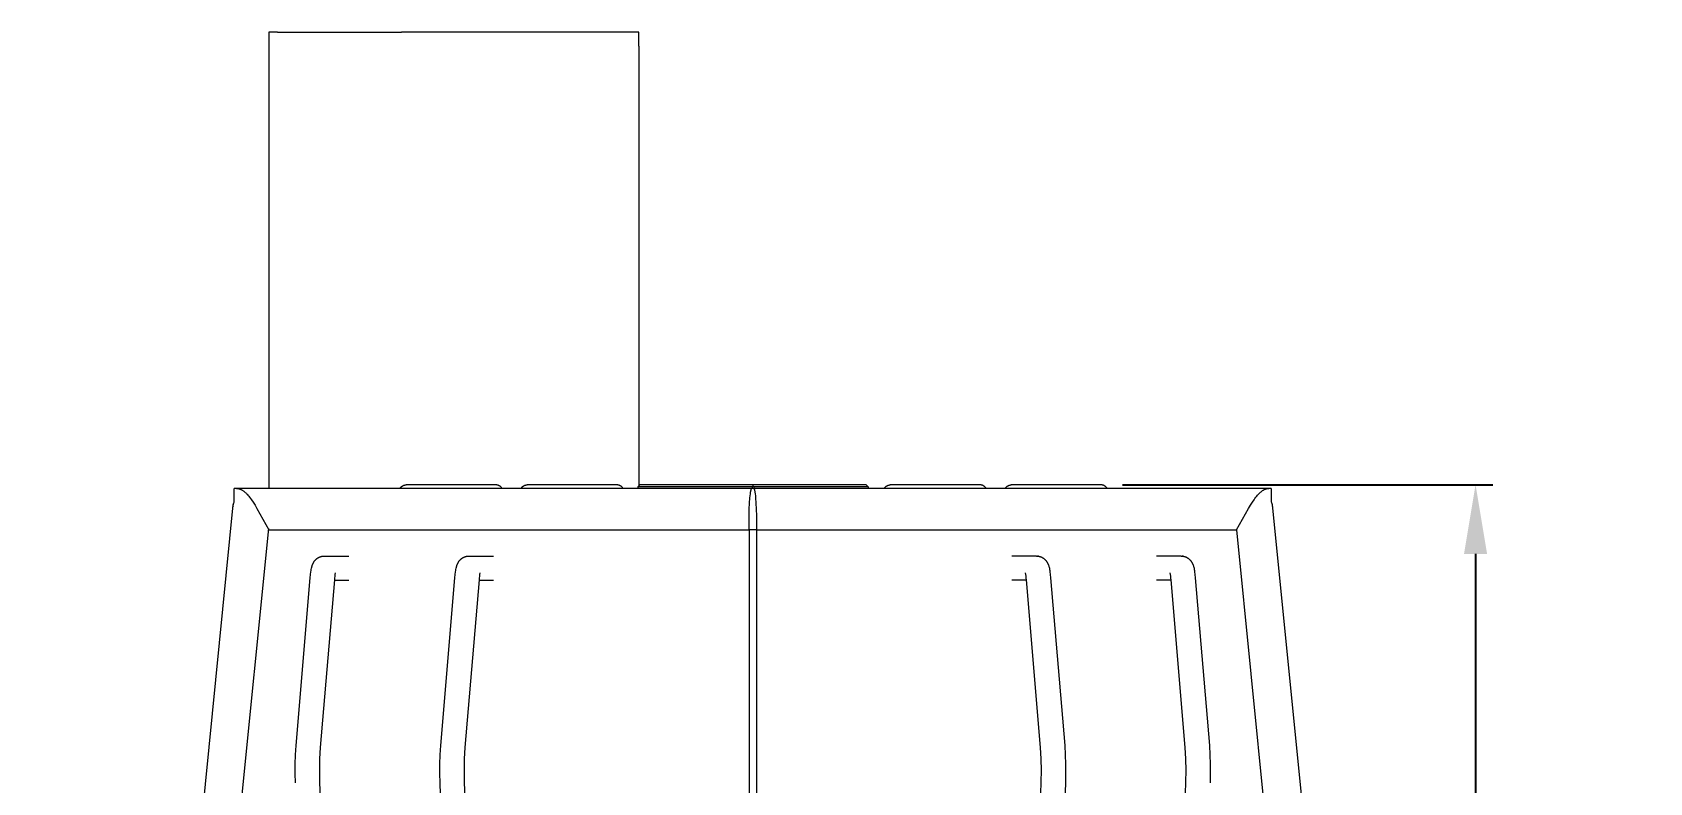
# Model space of a CAD drawing. Header units: millimetres. Extents: x -219 to 4970, y -9 to 3393.
# Drawn here: x 3871 to 4806, y 2959 to 3393 of the extents above; entities that cross this region are included whole.
import ezdxf

# ---------------------------------------------------------------- set-up
doc = ezdxf.new("R2010")
doc.units = ezdxf.units.MM
doc.layers.add('ZANO_R', color=7, linetype='Continuous', lineweight=0)
doc.layers.add('ZANO_W', color=1, linetype='Continuous', lineweight=0)
doc.styles.add('Arial', font='arial.ttf')
doc.styles.get("Standard").update_dxf_attribs({"font": 'ARIALUNI.TTF'})
doc.dimstyles.new('pl i ang', dxfattribs={"dimtxt": 50, "dimasz": 50, "dimexe": 1.25, "dimexo": 0.625, "dimgap": 10, "dimtad": 1, "dimtoh": 1, "dimtxsty": 'Standard', "dimcen": 2.5, "dimclrd": 1, "dimclre": 1, "dimclrt": 1, "dimadec": 0, "dimazin": 0, "dimtfac": 1, "dimtmove": 0, "dimatfit": 3, "dimfxl": 1, "dimarcsym": 1})

# ---------------------------------------------------------------- blocks, each defined once
blk = doc.blocks.new('*D479')
at = {"layer": 'ZANO_W', "color": 1, "lineweight": -2}
for p, q in [((4501.26, 3131.48), (4715.41, 3131.48)), ((4705.41, 3091.48), (4705.41, 2719.36)), ((4631.93, 2679.36), (4715.41, 2679.36))]:
    blk.add_line(p, q, dxfattribs=at)
at = {"layer": 'ZANO_W', "color": 1}
for points in [[(4712.08, 3091.48), (4698.75, 3091.48), (4705.41, 3131.48)], [(4698.75, 2719.36), (4712.08, 2719.36), (4705.41, 2679.36)]]:
    blk.add_solid(points, dxfattribs=at)
at = {"layer": 'ZANO_W', "color": 1, "insert": (4674.99, 2905.42), "char_height": 40, "attachment_point": 5, "rotation": 90, "style": 'Arial'}
blk.add_mtext('452', dxfattribs=at)
blk = doc.blocks.new('*D480')
at = {"layer": 'ZANO_W', "color": 1, "lineweight": -2}
blk.add_arc((3941.48, 2679.36), 150.81, 99.55169, 164.75824, dxfattribs=at)
at = {"layer": 'ZANO_W', "color": 1}
for points in [[(3916.67, 2821.42), (3916.23, 2834.75), (3956.43, 2829.43)], [(3789.36, 2719.89), (3802.58, 2718.13), (3790.67, 2679.36)]]:
    blk.add_solid(points, dxfattribs=at)
at = {"layer": 'ZANO_W', "color": 1, "insert": (3819.67, 2813.91), "char_height": 40, "attachment_point": 5, "rotation": 42.15496, "style": 'Arial'}
blk.add_mtext('96%%d', dxfattribs=at)

msp = doc.modelspace()

# ---------------------------------------------------------------- linework, layer by layer
at = {"layer": 'ZANO_R'}
for p, q in [((4012.39, 3393.36), (4007.39, 3393.36)), ((4007.39, 3393.36), (4007.39, 3385.36)), ((4012.39, 3393.36), (4084.17, 3393.36)), ((4098.14, 3393.36), (4084.17, 3393.36)), ((4221.39, 3393.36), (4098.14, 3393.36)), ((4221.39, 3385.36), (4221.39, 3393.36)), ((4007.39, 3385.36), (4007.39, 3129.36)), ((4221.39, 3385.36), (4221.39, 3130.76)), ((3988.77, 3129.36), (3987.38, 3129.36)), ((3987.38, 3121.36), (3987.38, 3129.36)), ((3988.77, 3129.36), (3988.88, 3129.36)), ((4286.82, 3129.36), (3988.77, 3129.36)), ((3988.88, 3129.36), (3988.98, 3129.36)), ((3988.98, 3129.36), (3989.09, 3129.35)), ((3989.09, 3129.35), (3989.2, 3129.34)), ((3989.2, 3129.34), (3989.31, 3129.33)), ((3989.31, 3129.33), (3989.42, 3129.32)), ((3989.42, 3129.32), (3989.53, 3129.31)), ((3989.53, 3129.31), (3989.64, 3129.29)), ((3989.64, 3129.29), (3989.76, 3129.27)), ((3989.76, 3129.27), (3989.88, 3129.24)), ((3989.88, 3129.24), (3989.99, 3129.22)), ((3989.99, 3129.22), (3990.11, 3129.19)), ((3990.11, 3129.19), (3990.23, 3129.16)), ((3990.23, 3129.16), (3990.34, 3129.12)), ((3990.34, 3129.12), (3990.46, 3129.09)), ((3990.46, 3129.09), (3990.57, 3129.05)), ((3990.57, 3129.05), (3990.68, 3129.01)), ((3990.68, 3129.01), (3990.79, 3128.97)), ((3990.79, 3128.97), (3990.91, 3128.92)), ((3990.91, 3128.92), (3991.02, 3128.88)), ((3991.02, 3128.88), (3991.23, 3128.78)), ((3991.23, 3128.78), (3991.45, 3128.67)), ((3991.45, 3128.67), (3991.69, 3128.54)), ((3991.69, 3128.54), (3991.92, 3128.41)), ((3991.92, 3128.41), (3992.16, 3128.26)), ((3992.16, 3128.26), (3992.38, 3128.11)), ((3992.38, 3128.11), (3992.63, 3127.95)), ((3992.63, 3127.95), (3992.86, 3127.77)), ((3992.86, 3127.77), (3993.1, 3127.59)), ((3993.1, 3127.59), (3993.32, 3127.4)), ((3993.32, 3127.4), (3993.57, 3127.19)), ((3993.57, 3127.19), (3993.81, 3126.97)), ((3993.81, 3126.97), (3994.04, 3126.75)), ((3994.04, 3126.75), (3994.27, 3126.53)), ((3994.27, 3126.53), (3994.53, 3126.27)), ((3994.53, 3126.27), (3994.79, 3126)), ((3994.79, 3126), (3995.28, 3125.45)), ((3995.28, 3125.45), (3995.8, 3124.84)), ((3995.8, 3124.84), (3996.3, 3124.21)), ((4083.36, 3129.36), (4083.43, 3129.48)), ((4083.43, 3129.48), (4083.5, 3129.59)), ((4083.5, 3129.59), (4083.58, 3129.7)), ((4083.58, 3129.7), (4083.66, 3129.81)), ((4083.66, 3129.81), (4083.74, 3129.92)), ((4083.74, 3129.92), (4083.83, 3130.02)), ((4083.83, 3130.02), (4083.92, 3130.12)), ((4083.92, 3130.12), (4084.02, 3130.22)), ((4084.02, 3130.22), (4084.11, 3130.31)), ((4084.11, 3130.31), (4084.21, 3130.4)), ((4084.21, 3130.4), (4084.32, 3130.48)), ((4084.32, 3130.48), (4084.43, 3130.57)), ((4084.43, 3130.57), (4084.54, 3130.65)), ((4084.54, 3130.65), (4084.65, 3130.72)), ((4084.65, 3130.72), (4084.76, 3130.79)), ((4084.76, 3130.79), (4084.88, 3130.86)), ((4084.88, 3130.86), (4085, 3130.92)), ((4085, 3130.92), (4085.12, 3130.98)), ((4085.12, 3130.98), (4085.24, 3131.04)), ((4085.24, 3131.04), (4085.37, 3131.09)), ((4085.37, 3131.09), (4085.49, 3131.14)), ((4085.49, 3131.14), (4085.62, 3131.18)), ((4085.62, 3131.18), (4085.75, 3131.22)), ((4085.75, 3131.22), (4085.88, 3131.25)), ((4085.88, 3131.25), (4086.01, 3131.28)), ((4086.01, 3131.28), (4086.15, 3131.31)), ((4086.15, 3131.31), (4086.28, 3131.33)), ((4086.28, 3131.33), (4086.42, 3131.34)), ((4086.42, 3131.34), (4086.55, 3131.35)), ((4086.55, 3131.35), (4086.69, 3131.36)), ((4086.69, 3131.36), (4086.82, 3131.36)), ((4138.82, 3131.36), (4086.82, 3131.36)), ((4138.96, 3131.36), (4138.82, 3131.36)), ((4139.09, 3131.35), (4138.96, 3131.36)), ((4139.22, 3131.34), (4139.09, 3131.35)), ((4139.36, 3131.33), (4139.22, 3131.34)), ((4139.49, 3131.31), (4139.36, 3131.33)), ((4139.63, 3131.28), (4139.49, 3131.31)), ((4139.76, 3131.25), (4139.63, 3131.28)), ((4139.89, 3131.22), (4139.76, 3131.25)), ((4140.02, 3131.18), (4139.89, 3131.22)), ((4140.15, 3131.14), (4140.02, 3131.18)), ((4140.27, 3131.09), (4140.15, 3131.14)), ((4140.4, 3131.04), (4140.27, 3131.09)), ((4140.52, 3130.98), (4140.4, 3131.04)), ((4140.64, 3130.92), (4140.52, 3130.98)), ((4140.76, 3130.86), (4140.64, 3130.92)), ((4140.88, 3130.79), (4140.76, 3130.86)), ((4140.99, 3130.72), (4140.88, 3130.79)), ((4141.11, 3130.65), (4140.99, 3130.72)), ((4141.21, 3130.57), (4141.11, 3130.65)), ((4141.32, 3130.48), (4141.21, 3130.57)), ((4141.43, 3130.4), (4141.32, 3130.48)), ((4141.53, 3130.31), (4141.43, 3130.4)), ((4141.62, 3130.22), (4141.53, 3130.31)), ((4141.72, 3130.12), (4141.62, 3130.22)), ((4141.81, 3130.02), (4141.72, 3130.12)), ((4141.9, 3129.92), (4141.81, 3130.02)), ((4141.98, 3129.81), (4141.9, 3129.92)), ((4142.06, 3129.7), (4141.98, 3129.81)), ((4142.14, 3129.59), (4142.06, 3129.7)), ((4142.21, 3129.48), (4142.14, 3129.59)), ((4142.28, 3129.36), (4142.21, 3129.48)), ((4153.36, 3129.36), (4153.43, 3129.48)), ((4153.43, 3129.48), (4153.5, 3129.59)), ((4153.5, 3129.59), (4153.58, 3129.7)), ((4153.58, 3129.7), (4153.66, 3129.81)), ((4153.66, 3129.81), (4153.74, 3129.92)), ((4153.74, 3129.92), (4153.83, 3130.02)), ((4153.83, 3130.02), (4153.92, 3130.12)), ((4153.92, 3130.12), (4154.02, 3130.22)), ((4154.02, 3130.22), (4154.11, 3130.31)), ((4154.11, 3130.31), (4154.21, 3130.4)), ((4154.21, 3130.4), (4154.32, 3130.48)), ((4154.32, 3130.48), (4154.43, 3130.57)), ((4154.43, 3130.57), (4154.54, 3130.65)), ((4154.54, 3130.65), (4154.65, 3130.72)), ((4154.65, 3130.72), (4154.76, 3130.79)), ((4154.76, 3130.79), (4154.88, 3130.86)), ((4154.88, 3130.86), (4155, 3130.92)), ((4155, 3130.92), (4155.12, 3130.98)), ((4155.12, 3130.98), (4155.24, 3131.04)), ((4155.24, 3131.04), (4155.37, 3131.09)), ((4155.37, 3131.09), (4155.49, 3131.14)), ((4155.49, 3131.14), (4155.62, 3131.18)), ((4155.62, 3131.18), (4155.75, 3131.22)), ((4155.75, 3131.22), (4155.88, 3131.25)), ((4155.88, 3131.25), (4156.01, 3131.28)), ((4156.01, 3131.28), (4156.15, 3131.31)), ((4156.15, 3131.31), (4156.28, 3131.33)), ((4156.28, 3131.33), (4156.42, 3131.34)), ((4156.42, 3131.34), (4156.55, 3131.35)), ((4156.55, 3131.35), (4156.69, 3131.36)), ((4156.69, 3131.36), (4156.82, 3131.36)), ((4208.82, 3131.36), (4156.82, 3131.36)), ((4208.96, 3131.36), (4208.82, 3131.36)), ((4209.09, 3131.35), (4208.96, 3131.36)), ((4209.22, 3131.34), (4209.09, 3131.35)), ((4209.36, 3131.33), (4209.22, 3131.34)), ((4209.49, 3131.31), (4209.36, 3131.33)), ((4209.63, 3131.28), (4209.49, 3131.31)), ((4209.76, 3131.25), (4209.63, 3131.28)), ((4209.89, 3131.22), (4209.76, 3131.25)), ((4210.02, 3131.18), (4209.89, 3131.22)), ((4210.15, 3131.14), (4210.02, 3131.18)), ((4210.27, 3131.09), (4210.15, 3131.14)), ((4210.4, 3131.04), (4210.27, 3131.09)), ((4210.52, 3130.98), (4210.4, 3131.04)), ((4210.64, 3130.92), (4210.52, 3130.98)), ((4210.76, 3130.86), (4210.64, 3130.92)), ((4210.88, 3130.79), (4210.76, 3130.86)), ((4210.99, 3130.72), (4210.88, 3130.79)), ((4211.11, 3130.65), (4210.99, 3130.72)), ((4211.21, 3130.57), (4211.11, 3130.65)), ((4211.32, 3130.48), (4211.21, 3130.57)), ((4211.43, 3130.4), (4211.32, 3130.48)), ((4211.53, 3130.31), (4211.43, 3130.4)), ((4211.62, 3130.22), (4211.53, 3130.31)), ((4211.72, 3130.12), (4211.62, 3130.22)), ((4211.81, 3130.02), (4211.72, 3130.12)), ((4211.9, 3129.92), (4211.81, 3130.02)), ((4211.98, 3129.81), (4211.9, 3129.92)), ((4212.06, 3129.7), (4211.98, 3129.81)), ((4212.14, 3129.59), (4212.06, 3129.7)), ((4212.21, 3129.48), (4212.14, 3129.59)), ((4212.28, 3129.36), (4212.21, 3129.48)), ((4221, 3130.36), (4222, 3131.36)), ((4225.56, 3130.36), (4221, 3130.36)), ((4221, 3129.36), (4221, 3130.36)), ((4225.65, 3131.36), (4222, 3131.36)), ((4287, 3130.36), (4225.56, 3130.36)), ((4287.5, 3131.36), (4225.65, 3131.36)), ((4285.71, 3123.84), (4285.82, 3125.07)), ((4285.82, 3125.07), (4285.96, 3126.3)), ((4285.96, 3126.3), (4286.1, 3127.26)), ((4286.1, 3127.26), (4286.17, 3127.67)), ((4286.17, 3127.67), (4286.25, 3128.08)), ((4286.25, 3128.08), (4286.32, 3128.38)), ((4286.32, 3128.38), (4286.36, 3128.52)), ((4286.36, 3128.52), (4286.4, 3128.67)), ((4286.4, 3128.67), (4286.44, 3128.79)), ((4286.44, 3128.79), (4286.46, 3128.85)), ((4286.46, 3128.85), (4286.48, 3128.91)), ((4286.48, 3128.91), (4286.5, 3128.96)), ((4286.5, 3128.96), (4286.52, 3129.01)), ((4286.52, 3129.01), (4286.54, 3129.06)), ((4286.54, 3129.06), (4286.56, 3129.1)), ((4286.56, 3129.11), (4286.57, 3129.13)), ((4286.56, 3129.1), (4286.56, 3129.11)), ((4286.57, 3129.14), (4286.58, 3129.15)), ((4286.57, 3129.13), (4286.57, 3129.14)), ((4286.58, 3129.16), (4286.59, 3129.17)), ((4286.58, 3129.15), (4286.58, 3129.16)), ((4286.59, 3129.19), (4286.6, 3129.2)), ((4286.59, 3129.17), (4286.59, 3129.19)), ((4286.6, 3129.2), (4286.61, 3129.21)), ((4286.61, 3129.22), (4286.62, 3129.23)), ((4286.61, 3129.21), (4286.61, 3129.22)), ((4286.62, 3129.23), (4286.63, 3129.24)), ((4286.63, 3129.24), (4286.64, 3129.25)), ((4286.64, 3129.25), (4286.65, 3129.26)), ((4286.65, 3129.26), (4286.66, 3129.27)), ((4286.66, 3129.28), (4286.67, 3129.29)), ((4286.66, 3129.27), (4286.66, 3129.28)), ((4286.67, 3129.29), (4286.68, 3129.29)), ((4286.68, 3129.29), (4286.69, 3129.3)), ((4286.69, 3129.3), (4286.7, 3129.31)), ((4286.7, 3129.31), (4286.72, 3129.32)), ((4286.72, 3129.32), (4286.73, 3129.32)), ((4286.73, 3129.32), (4286.74, 3129.33)), ((4286.74, 3129.33), (4286.75, 3129.34)), ((4286.75, 3129.34), (4286.76, 3129.34)), ((4286.76, 3129.34), (4286.77, 3129.35)), ((4286.77, 3129.35), (4286.78, 3129.35)), ((4286.78, 3129.35), (4286.8, 3129.36)), ((4286.8, 3129.36), (4286.81, 3129.36)), ((4286.81, 3129.36), (4286.82, 3129.36)), ((4287, 3129.36), (4286.82, 3129.36)), ((4287.5, 3130.41), (4287, 3130.36)), ((4287, 3130.36), (4287, 3129.36)), ((4287.82, 3129.36), (4287, 3129.36)), ((4349.34, 3131.36), (4287.5, 3131.36)), ((4287.5, 3130.41), (4287.5, 3131.36)), ((4288, 3130.36), (4287.5, 3130.41)), ((4287.82, 3129.36), (4287.83, 3129.36)), ((4585.88, 3129.36), (4287.82, 3129.36)), ((4287.83, 3129.36), (4287.84, 3129.36)), ((4287.84, 3129.36), (4287.86, 3129.35)), ((4287.86, 3129.35), (4287.87, 3129.35)), ((4287.87, 3129.35), (4287.88, 3129.34)), ((4287.88, 3129.34), (4287.89, 3129.34)), ((4287.89, 3129.34), (4287.9, 3129.33)), ((4287.9, 3129.33), (4287.91, 3129.32)), ((4287.91, 3129.32), (4287.93, 3129.32)), ((4287.93, 3129.32), (4287.94, 3129.31)), ((4287.94, 3129.31), (4287.95, 3129.3)), ((4287.95, 3129.3), (4287.96, 3129.29)), ((4287.96, 3129.29), (4287.97, 3129.29)), ((4287.97, 3129.29), (4287.98, 3129.28)), ((4287.98, 3129.28), (4287.98, 3129.27)), ((4287.98, 3129.27), (4287.99, 3129.26)), ((4287.99, 3129.26), (4288, 3129.25)), ((4288, 3130.36), (4288, 3129.36)), ((4349.43, 3130.36), (4288, 3130.36)), ((4288, 3129.25), (4288.01, 3129.24)), ((4288.01, 3129.24), (4288.02, 3129.23)), ((4288.02, 3129.23), (4288.03, 3129.22)), ((4288.03, 3129.22), (4288.03, 3129.21)), ((4288.03, 3129.21), (4288.04, 3129.2)), ((4288.04, 3129.2), (4288.05, 3129.19)), ((4288.05, 3129.19), (4288.05, 3129.17)), ((4288.05, 3129.17), (4288.06, 3129.16)), ((4288.06, 3129.16), (4288.06, 3129.15)), ((4288.06, 3129.15), (4288.07, 3129.14)), ((4288.07, 3129.14), (4288.07, 3129.13)), ((4288.07, 3129.13), (4288.08, 3129.11)), ((4288.08, 3129.11), (4288.08, 3129.1)), ((4288.08, 3129.1), (4288.1, 3129.06)), ((4288.1, 3129.06), (4288.12, 3129.01)), ((4288.12, 3129.01), (4288.14, 3128.96)), ((4288.14, 3128.96), (4288.16, 3128.91)), ((4288.16, 3128.91), (4288.18, 3128.85)), ((4288.18, 3128.85), (4288.2, 3128.79)), ((4288.2, 3128.79), (4288.24, 3128.67)), ((4288.24, 3128.67), (4288.28, 3128.52)), ((4288.28, 3128.52), (4288.32, 3128.38)), ((4288.32, 3128.38), (4288.39, 3128.08)), ((4288.39, 3128.08), (4288.47, 3127.67)), ((4288.47, 3127.67), (4288.54, 3127.26)), ((4288.54, 3127.26), (4288.68, 3126.3)), ((4288.68, 3126.3), (4288.82, 3125.07)), ((4288.82, 3125.07), (4288.93, 3123.84)), ((4353, 3131.36), (4349.34, 3131.36)), ((4354, 3130.36), (4349.43, 3130.36)), ((4353, 3131.36), (4354, 3130.36)), ((4354, 3130.36), (4354, 3129.36)), ((4363.36, 3129.36), (4363.43, 3129.48)), ((4363.43, 3129.48), (4363.5, 3129.59)), ((4363.5, 3129.59), (4363.58, 3129.7)), ((4363.58, 3129.7), (4363.66, 3129.81)), ((4363.66, 3129.81), (4363.74, 3129.92)), ((4363.74, 3129.92), (4363.83, 3130.02)), ((4363.83, 3130.02), (4363.92, 3130.12)), ((4363.92, 3130.12), (4364.02, 3130.22)), ((4364.02, 3130.22), (4364.11, 3130.31)), ((4364.11, 3130.31), (4364.21, 3130.4)), ((4364.21, 3130.4), (4364.32, 3130.48)), ((4364.32, 3130.48), (4364.43, 3130.57)), ((4364.43, 3130.57), (4364.54, 3130.65)), ((4364.54, 3130.65), (4364.65, 3130.72)), ((4364.65, 3130.72), (4364.76, 3130.79)), ((4364.76, 3130.79), (4364.88, 3130.86)), ((4364.88, 3130.86), (4365, 3130.92)), ((4365, 3130.92), (4365.12, 3130.98)), ((4365.12, 3130.98), (4365.24, 3131.04)), ((4365.24, 3131.04), (4365.37, 3131.09)), ((4365.37, 3131.09), (4365.49, 3131.14)), ((4365.49, 3131.14), (4365.62, 3131.18)), ((4365.62, 3131.18), (4365.75, 3131.22)), ((4365.75, 3131.22), (4365.88, 3131.25)), ((4365.88, 3131.25), (4366.01, 3131.28)), ((4366.01, 3131.28), (4366.15, 3131.31)), ((4366.15, 3131.31), (4366.28, 3131.33)), ((4366.28, 3131.33), (4366.42, 3131.34)), ((4366.42, 3131.34), (4366.55, 3131.35)), ((4366.55, 3131.35), (4366.69, 3131.36)), ((4366.69, 3131.36), (4366.82, 3131.36)), ((4418.82, 3131.36), (4366.82, 3131.36)), ((4418.96, 3131.36), (4418.82, 3131.36)), ((4419.09, 3131.35), (4418.96, 3131.36)), ((4419.22, 3131.34), (4419.09, 3131.35)), ((4419.36, 3131.33), (4419.22, 3131.34)), ((4419.49, 3131.31), (4419.36, 3131.33)), ((4419.63, 3131.28), (4419.49, 3131.31)), ((4419.76, 3131.25), (4419.63, 3131.28)), ((4419.89, 3131.22), (4419.76, 3131.25)), ((4420.02, 3131.18), (4419.89, 3131.22)), ((4420.15, 3131.14), (4420.02, 3131.18)), ((4420.27, 3131.09), (4420.15, 3131.14)), ((4420.4, 3131.04), (4420.27, 3131.09)), ((4420.52, 3130.98), (4420.4, 3131.04)), ((4420.64, 3130.92), (4420.52, 3130.98)), ((4420.76, 3130.86), (4420.64, 3130.92)), ((4420.88, 3130.79), (4420.76, 3130.86)), ((4420.99, 3130.72), (4420.88, 3130.79)), ((4421.11, 3130.65), (4420.99, 3130.72)), ((4421.21, 3130.57), (4421.11, 3130.65)), ((4421.32, 3130.48), (4421.21, 3130.57)), ((4421.43, 3130.4), (4421.32, 3130.48)), ((4421.53, 3130.31), (4421.43, 3130.4)), ((4421.62, 3130.22), (4421.53, 3130.31)), ((4421.72, 3130.12), (4421.62, 3130.22)), ((4421.81, 3130.02), (4421.72, 3130.12)), ((4421.9, 3129.92), (4421.81, 3130.02)), ((4421.98, 3129.81), (4421.9, 3129.92)), ((4422.06, 3129.7), (4421.98, 3129.81)), ((4422.14, 3129.59), (4422.06, 3129.7)), ((4422.21, 3129.48), (4422.14, 3129.59)), ((4422.28, 3129.36), (4422.21, 3129.48)), ((4433.36, 3129.36), (4433.43, 3129.48)), ((4433.43, 3129.48), (4433.5, 3129.59)), ((4433.5, 3129.59), (4433.58, 3129.7)), ((4433.58, 3129.7), (4433.66, 3129.81)), ((4433.66, 3129.81), (4433.74, 3129.92)), ((4433.74, 3129.92), (4433.83, 3130.02)), ((4433.83, 3130.02), (4433.92, 3130.12)), ((4433.92, 3130.12), (4434.02, 3130.22)), ((4434.02, 3130.22), (4434.11, 3130.31)), ((4434.11, 3130.31), (4434.21, 3130.4)), ((4434.21, 3130.4), (4434.32, 3130.48)), ((4434.32, 3130.48), (4434.43, 3130.57)), ((4434.43, 3130.57), (4434.54, 3130.65)), ((4434.54, 3130.65), (4434.65, 3130.72)), ((4434.65, 3130.72), (4434.76, 3130.79)), ((4434.76, 3130.79), (4434.88, 3130.86)), ((4434.88, 3130.86), (4435, 3130.92)), ((4435, 3130.92), (4435.12, 3130.98)), ((4435.12, 3130.98), (4435.24, 3131.04)), ((4435.24, 3131.04), (4435.37, 3131.09)), ((4435.37, 3131.09), (4435.49, 3131.14)), ((4435.49, 3131.14), (4435.62, 3131.18)), ((4435.62, 3131.18), (4435.75, 3131.22)), ((4435.75, 3131.22), (4435.88, 3131.25)), ((4435.88, 3131.25), (4436.01, 3131.28)), ((4436.01, 3131.28), (4436.15, 3131.31)), ((4436.15, 3131.31), (4436.28, 3131.33)), ((4436.28, 3131.33), (4436.42, 3131.34)), ((4436.42, 3131.34), (4436.55, 3131.35)), ((4436.55, 3131.35), (4436.69, 3131.36)), ((4436.69, 3131.36), (4436.82, 3131.36)), ((4488.82, 3131.36), (4436.82, 3131.36)), ((4488.96, 3131.36), (4488.82, 3131.36)), ((4489.09, 3131.35), (4488.96, 3131.36)), ((4489.22, 3131.34), (4489.09, 3131.35)), ((4489.36, 3131.33), (4489.22, 3131.34)), ((4489.49, 3131.31), (4489.36, 3131.33)), ((4489.63, 3131.28), (4489.49, 3131.31)), ((4489.76, 3131.25), (4489.63, 3131.28)), ((4489.89, 3131.22), (4489.76, 3131.25)), ((4490.02, 3131.18), (4489.89, 3131.22)), ((4490.15, 3131.14), (4490.02, 3131.18)), ((4490.27, 3131.09), (4490.15, 3131.14)), ((4490.4, 3131.04), (4490.27, 3131.09)), ((4490.52, 3130.98), (4490.4, 3131.04)), ((4490.64, 3130.92), (4490.52, 3130.98)), ((4490.76, 3130.86), (4490.64, 3130.92)), ((4490.88, 3130.79), (4490.76, 3130.86)), ((4490.99, 3130.72), (4490.88, 3130.79)), ((4491.11, 3130.65), (4490.99, 3130.72)), ((4491.21, 3130.57), (4491.11, 3130.65)), ((4491.32, 3130.48), (4491.21, 3130.57)), ((4491.43, 3130.4), (4491.32, 3130.48)), ((4491.53, 3130.31), (4491.43, 3130.4)), ((4491.62, 3130.22), (4491.53, 3130.31)), ((4491.72, 3130.12), (4491.62, 3130.22)), ((4491.81, 3130.02), (4491.72, 3130.12)), ((4491.9, 3129.92), (4491.81, 3130.02)), ((4491.98, 3129.81), (4491.9, 3129.92)), ((4492.06, 3129.7), (4491.98, 3129.81)), ((4492.14, 3129.59), (4492.06, 3129.7)), ((4492.21, 3129.48), (4492.14, 3129.59)), ((4492.28, 3129.36), (4492.21, 3129.48)), ((4578.34, 3124.21), (4578.84, 3124.84)), ((4578.84, 3124.84), (4579.36, 3125.45)), ((4579.36, 3125.45), (4579.85, 3126)), ((4579.85, 3126), (4580.11, 3126.27)), ((4580.11, 3126.27), (4580.37, 3126.53)), ((4580.37, 3126.53), (4580.6, 3126.75)), ((4580.6, 3126.75), (4580.83, 3126.97)), ((4580.83, 3126.97), (4581.07, 3127.19)), ((4581.07, 3127.19), (4581.32, 3127.4)), ((4581.32, 3127.4), (4581.54, 3127.59)), ((4581.54, 3127.59), (4581.78, 3127.77)), ((4581.78, 3127.77), (4582.01, 3127.95)), ((4582.01, 3127.95), (4582.26, 3128.11)), ((4582.26, 3128.11), (4582.48, 3128.26)), ((4582.48, 3128.26), (4582.72, 3128.41)), ((4582.72, 3128.41), (4582.95, 3128.54)), ((4582.95, 3128.54), (4583.19, 3128.67)), ((4583.19, 3128.67), (4583.41, 3128.78)), ((4583.41, 3128.78), (4583.62, 3128.88)), ((4583.62, 3128.88), (4583.73, 3128.92)), ((4583.73, 3128.92), (4583.85, 3128.97)), ((4583.85, 3128.97), (4583.96, 3129.01)), ((4583.96, 3129.01), (4584.07, 3129.05)), ((4584.07, 3129.05), (4584.18, 3129.09)), ((4584.18, 3129.09), (4584.3, 3129.12)), ((4584.3, 3129.12), (4584.41, 3129.16)), ((4584.41, 3129.16), (4584.53, 3129.19)), ((4584.53, 3129.19), (4584.65, 3129.22)), ((4584.65, 3129.22), (4584.76, 3129.24)), ((4584.76, 3129.24), (4584.88, 3129.27)), ((4584.88, 3129.27), (4585, 3129.29)), ((4585, 3129.29), (4585.11, 3129.31)), ((4585.11, 3129.31), (4585.22, 3129.32)), ((4585.22, 3129.32), (4585.33, 3129.33)), ((4585.33, 3129.33), (4585.44, 3129.34)), ((4585.44, 3129.34), (4585.55, 3129.35)), ((4585.55, 3129.35), (4585.66, 3129.36)), ((4585.66, 3129.36), (4585.77, 3129.36)), ((4585.77, 3129.36), (4585.88, 3129.36)), ((4587.26, 3129.36), (4585.88, 3129.36)), ((4587.26, 3129.36), (4587.26, 3121.36)), ((3943.04, 2680.02), (3986.86, 3119.78)), ((3986.85, 3119.71), (3986.86, 3119.81)), ((3986.85, 3119.65), (3986.86, 3119.76)), ((3986.85, 3119.61), (3986.85, 3119.71)), ((3986.85, 3119.54), (3986.85, 3119.65)), ((3986.85, 3119.5), (3986.85, 3119.61)), ((3986.85, 3119.43), (3986.85, 3119.54)), ((3986.85, 3119.4), (3986.85, 3119.5)), ((3986.86, 3119.33), (3986.85, 3119.43)), ((3986.86, 3119.3), (3986.85, 3119.4)), ((3986.86, 3119.81), (3986.87, 3119.92)), ((3986.86, 3119.76), (3986.87, 3119.86)), ((3986.87, 3119.22), (3986.86, 3119.33)), ((3986.87, 3119.2), (3986.86, 3119.3)), ((3986.87, 3119.92), (3986.89, 3120.02)), ((3986.87, 3119.86), (3986.88, 3119.97)), ((3986.88, 3119.11), (3986.87, 3119.22)), ((3986.88, 3119.09), (3986.87, 3119.2)), ((3986.88, 3119.97), (3986.9, 3120.08)), ((3986.9, 3119.01), (3986.88, 3119.11)), ((3986.9, 3118.99), (3986.88, 3119.09)), ((3986.89, 3120.02), (3986.91, 3120.12)), ((3986.9, 3120.08), (3986.92, 3120.18)), ((3986.92, 3118.9), (3986.9, 3119.01)), ((3986.92, 3118.89), (3986.9, 3118.99)), ((3986.91, 3120.12), (3986.93, 3120.22)), ((3986.92, 3120.18), (3986.94, 3120.29)), ((3986.94, 3118.79), (3986.92, 3118.89)), ((3986.93, 3120.22), (3986.95, 3120.32)), ((3986.94, 3120.29), (3986.97, 3120.39)), ((3986.97, 3120.39), (3987, 3120.49)), ((3987, 3120.49), (3987.03, 3120.59)), ((3987.03, 3120.59), (3987.07, 3120.69)), ((3987.07, 3120.69), (3987.11, 3120.79)), ((3987.11, 3120.79), (3987.16, 3120.89)), ((3987.16, 3120.89), (3987.21, 3120.99)), ((3987.21, 3120.99), (3987.26, 3121.08)), ((3987.26, 3121.08), (3987.31, 3121.17)), ((3987.31, 3121.17), (3987.37, 3121.26)), ((3996.3, 3124.21), (3996.82, 3123.52)), ((3996.82, 3123.52), (3997.33, 3122.82)), ((3997.33, 3122.82), (3998.31, 3121.39)), ((3998.31, 3121.39), (3999.45, 3119.61)), ((3999.45, 3119.61), (4000.54, 3117.8)), ((4000.54, 3117.8), (4007.45, 3105.36)), ((4285.24, 3113.56), (4285.34, 3117.4)), ((4285.34, 3117.4), (4285.5, 3120.86)), ((4285.5, 3120.86), (4285.71, 3123.84)), ((4288.93, 3123.84), (4289.14, 3120.86)), ((4289.14, 3120.86), (4289.3, 3117.4)), ((4289.3, 3117.4), (4289.4, 3113.56)), ((4567.19, 3105.36), (4574.1, 3117.8)), ((4574.1, 3117.8), (4575.19, 3119.61)), ((4575.19, 3119.61), (4576.33, 3121.39)), ((4576.33, 3121.39), (4577.31, 3122.82)), ((4577.31, 3122.82), (4577.82, 3123.52)), ((4577.82, 3123.52), (4578.34, 3124.21)), ((4587.27, 3121.26), (4587.33, 3121.17)), ((4587.33, 3121.17), (4587.38, 3121.08)), ((4587.38, 3121.08), (4587.43, 3120.99)), ((4587.43, 3120.99), (4587.48, 3120.89)), ((4587.48, 3120.89), (4587.53, 3120.79)), ((4587.53, 3120.79), (4587.57, 3120.69)), ((4587.57, 3120.69), (4587.61, 3120.59)), ((4587.61, 3120.59), (4587.64, 3120.49)), ((4587.64, 3120.49), (4587.67, 3120.39)), ((4587.67, 3120.39), (4587.7, 3120.29)), ((4587.7, 3120.29), (4587.72, 3120.18)), ((4587.72, 3120.18), (4587.74, 3120.08)), ((4587.74, 3119.01), (4587.72, 3118.9)), ((4587.74, 3120.08), (4587.76, 3119.97)), ((4587.76, 3119.11), (4587.74, 3119.01)), ((4587.76, 3119.97), (4587.77, 3119.86)), ((4587.77, 3119.22), (4587.76, 3119.11)), ((4587.77, 3119.86), (4587.78, 3119.76)), ((4587.78, 3119.33), (4587.77, 3119.22)), ((4587.78, 3119.78), (4631.6, 2680.02)), ((4587.78, 3119.76), (4587.79, 3119.65)), ((4587.79, 3119.43), (4587.78, 3119.33)), ((4587.79, 3119.65), (4587.79, 3119.54)), ((4587.79, 3119.54), (4587.79, 3119.43)), ((3964.85, 2679.36), (4007.39, 3106.24)), ((4285.23, 3105.36), (4285.24, 3113.56)), ((4289.4, 3113.56), (4289.41, 3105.36)), ((4007.45, 3105.36), (4285.23, 3105.36)), ((4289.41, 3105.36), (4285.23, 3105.36)), ((4285.23, 3105.36), (4285.23, 2679.36)), ((4289.41, 3105.36), (4567.19, 3105.36)), ((4289.41, 3105.36), (4289.41, 2679.36)), ((4567.19, 3105.36), (4609.64, 2679.36)), ((4033.63, 3087.03), (4033.72, 3087.16)), ((4033.72, 3087.16), (4033.81, 3087.28)), ((4033.81, 3087.28), (4033.91, 3087.41)), ((4033.91, 3087.41), (4034.01, 3087.53)), ((4034.01, 3087.53), (4034.11, 3087.66)), ((4034.11, 3087.66), (4034.22, 3087.78)), ((4034.22, 3087.78), (4034.33, 3087.9)), ((4034.33, 3087.9), (4034.44, 3088.02)), ((4034.44, 3088.02), (4034.56, 3088.13)), ((4034.56, 3088.13), (4034.68, 3088.25)), ((4034.68, 3088.25), (4034.81, 3088.36)), ((4034.81, 3088.36), (4034.93, 3088.47)), ((4034.93, 3088.47), (4035.06, 3088.58)), ((4035.06, 3088.58), (4035.2, 3088.69)), ((4035.2, 3088.69), (4035.34, 3088.79)), ((4035.34, 3088.79), (4035.48, 3088.9)), ((4035.48, 3088.9), (4035.64, 3089.01)), ((4035.64, 3089.01), (4035.8, 3089.11)), ((4035.8, 3089.11), (4035.97, 3089.21)), ((4035.97, 3089.21), (4036.14, 3089.31)), ((4036.14, 3089.31), (4036.31, 3089.4)), ((4036.31, 3089.4), (4036.49, 3089.49)), ((4036.49, 3089.49), (4036.66, 3089.57)), ((4036.66, 3089.57), (4036.84, 3089.65)), ((4036.84, 3089.65), (4037.03, 3089.72)), ((4037.03, 3089.72), (4037.21, 3089.79)), ((4037.21, 3089.79), (4037.4, 3089.85)), ((4037.4, 3089.85), (4037.59, 3089.91)), ((4037.59, 3089.91), (4037.78, 3089.96)), ((4037.78, 3089.96), (4037.97, 3090.01)), ((4037.97, 3090.01), (4038.16, 3090.05)), ((4038.16, 3090.05), (4038.36, 3090.09)), ((4038.36, 3090.09), (4038.61, 3090.13)), ((4038.4, 3090.09), (4038.62, 3090.13)), ((4038.61, 3090.13), (4038.85, 3090.16)), ((4038.62, 3090.13), (4038.84, 3090.16)), ((4038.85, 3090.16), (4039.1, 3090.18)), ((4039.1, 3090.18), (4039.35, 3090.19)), ((4039.35, 3090.19), (4039.6, 3090.2)), ((4039.6, 3090.2), (4053.71, 3090.2)), ((4039.6, 3090.2), (4039.84, 3090.19)), ((4039.84, 3090.19), (4040.08, 3090.18)), ((4040.08, 3090.18), (4040.32, 3090.16)), ((4040.32, 3090.16), (4040.56, 3090.13)), ((4040.56, 3090.13), (4040.8, 3090.09)), ((4117.31, 3087.03), (4117.4, 3087.16)), ((4117.4, 3087.16), (4117.49, 3087.28)), ((4117.49, 3087.28), (4117.59, 3087.41)), ((4117.59, 3087.41), (4117.69, 3087.53)), ((4117.69, 3087.53), (4117.79, 3087.66)), ((4117.79, 3087.66), (4117.9, 3087.78)), ((4117.9, 3087.78), (4118.01, 3087.9)), ((4118.01, 3087.9), (4118.12, 3088.02)), ((4118.12, 3088.02), (4118.24, 3088.13)), ((4118.24, 3088.13), (4118.36, 3088.25)), ((4118.36, 3088.25), (4118.49, 3088.36)), ((4118.49, 3088.36), (4118.61, 3088.47)), ((4118.61, 3088.47), (4118.74, 3088.58)), ((4118.74, 3088.58), (4118.88, 3088.69)), ((4118.88, 3088.69), (4119.02, 3088.79)), ((4119.02, 3088.79), (4119.16, 3088.9)), ((4119.16, 3088.9), (4119.32, 3089.01)), ((4119.32, 3089.01), (4119.48, 3089.11)), ((4119.48, 3089.11), (4119.65, 3089.21)), ((4119.65, 3089.21), (4119.82, 3089.31)), ((4119.82, 3089.31), (4119.99, 3089.4)), ((4119.99, 3089.4), (4120.17, 3089.49)), ((4120.17, 3089.49), (4120.34, 3089.57)), ((4120.34, 3089.57), (4120.52, 3089.65)), ((4120.52, 3089.65), (4120.71, 3089.72)), ((4120.71, 3089.72), (4120.89, 3089.79)), ((4120.89, 3089.79), (4121.08, 3089.85)), ((4121.08, 3089.85), (4121.27, 3089.91)), ((4121.27, 3089.91), (4121.46, 3089.96)), ((4121.46, 3089.96), (4121.65, 3090.01)), ((4121.65, 3090.01), (4121.84, 3090.05)), ((4121.84, 3090.05), (4122.04, 3090.09)), ((4122.04, 3090.09), (4122.29, 3090.13)), ((4122.08, 3090.09), (4122.3, 3090.13)), ((4122.29, 3090.13), (4122.53, 3090.16)), ((4122.3, 3090.13), (4122.52, 3090.16)), ((4122.53, 3090.16), (4122.78, 3090.18)), ((4122.78, 3090.18), (4123.03, 3090.19)), ((4123.03, 3090.19), (4123.28, 3090.2)), ((4123.28, 3090.2), (4137.39, 3090.2)), ((4123.28, 3090.2), (4123.52, 3090.19)), ((4123.52, 3090.19), (4123.76, 3090.18)), ((4123.76, 3090.18), (4124, 3090.16)), ((4124, 3090.16), (4124.24, 3090.13)), ((4124.24, 3090.13), (4124.48, 3090.09)), ((4451.36, 3090.2), (4437.25, 3090.2)), ((4450.4, 3090.13), (4450.16, 3090.09)), ((4450.64, 3090.16), (4450.4, 3090.13)), ((4450.88, 3090.18), (4450.64, 3090.16)), ((4451.12, 3090.19), (4450.88, 3090.18)), ((4451.36, 3090.2), (4451.12, 3090.19)), ((4451.36, 3090.2), (4451.61, 3090.19)), ((4451.61, 3090.19), (4451.86, 3090.18)), ((4451.86, 3090.18), (4452.11, 3090.16)), ((4452.11, 3090.16), (4452.35, 3090.13)), ((4452.34, 3090.13), (4452.12, 3090.16)), ((4452.56, 3090.09), (4452.34, 3090.13)), ((4452.35, 3090.13), (4452.6, 3090.09)), ((4452.6, 3090.09), (4452.8, 3090.05)), ((4452.8, 3090.05), (4452.99, 3090.01)), ((4452.99, 3090.01), (4453.18, 3089.96)), ((4453.18, 3089.96), (4453.37, 3089.91)), ((4453.37, 3089.91), (4453.56, 3089.85)), ((4453.56, 3089.85), (4453.75, 3089.79)), ((4453.75, 3089.79), (4453.93, 3089.72)), ((4453.93, 3089.72), (4454.12, 3089.65)), ((4454.12, 3089.65), (4454.3, 3089.57)), ((4454.3, 3089.57), (4454.47, 3089.49)), ((4454.47, 3089.49), (4454.65, 3089.4)), ((4454.65, 3089.4), (4454.82, 3089.31)), ((4454.82, 3089.31), (4454.99, 3089.21)), ((4454.99, 3089.21), (4455.16, 3089.11)), ((4455.16, 3089.11), (4455.32, 3089.01)), ((4455.32, 3089.01), (4455.48, 3088.9)), ((4455.48, 3088.9), (4455.62, 3088.79)), ((4455.62, 3088.79), (4455.76, 3088.69)), ((4455.76, 3088.69), (4455.9, 3088.58)), ((4455.9, 3088.58), (4456.03, 3088.47)), ((4456.03, 3088.47), (4456.15, 3088.36)), ((4456.15, 3088.36), (4456.28, 3088.25)), ((4456.28, 3088.25), (4456.4, 3088.13)), ((4456.4, 3088.13), (4456.52, 3088.02)), ((4456.52, 3088.02), (4456.63, 3087.9)), ((4456.63, 3087.9), (4456.74, 3087.78)), ((4456.74, 3087.78), (4456.85, 3087.66)), ((4456.85, 3087.66), (4456.95, 3087.53)), ((4456.95, 3087.53), (4457.05, 3087.41)), ((4457.05, 3087.41), (4457.15, 3087.28)), ((4457.15, 3087.28), (4457.24, 3087.16)), ((4457.24, 3087.16), (4457.33, 3087.03)), ((4535.04, 3090.2), (4520.93, 3090.2)), ((4534.08, 3090.13), (4533.84, 3090.09)), ((4534.32, 3090.16), (4534.08, 3090.13)), ((4534.56, 3090.18), (4534.32, 3090.16)), ((4534.8, 3090.19), (4534.56, 3090.18)), ((4535.04, 3090.2), (4534.8, 3090.19)), ((4535.04, 3090.2), (4535.29, 3090.19)), ((4535.29, 3090.19), (4535.54, 3090.18)), ((4535.54, 3090.18), (4535.79, 3090.16)), ((4535.79, 3090.16), (4536.03, 3090.13)), ((4536.02, 3090.13), (4535.8, 3090.16)), ((4536.24, 3090.09), (4536.02, 3090.13)), ((4536.03, 3090.13), (4536.28, 3090.09)), ((4536.28, 3090.09), (4536.48, 3090.05)), ((4536.48, 3090.05), (4536.67, 3090.01)), ((4536.67, 3090.01), (4536.86, 3089.96)), ((4536.86, 3089.96), (4537.06, 3089.91)), ((4537.06, 3089.91), (4537.24, 3089.85)), ((4537.24, 3089.85), (4537.43, 3089.79)), ((4537.43, 3089.79), (4537.62, 3089.72)), ((4537.62, 3089.72), (4537.8, 3089.65)), ((4537.8, 3089.65), (4537.98, 3089.57)), ((4537.98, 3089.57), (4538.15, 3089.49)), ((4538.15, 3089.49), (4538.33, 3089.4)), ((4538.33, 3089.4), (4538.5, 3089.31)), ((4538.5, 3089.31), (4538.67, 3089.21)), ((4538.67, 3089.21), (4538.84, 3089.11)), ((4538.84, 3089.11), (4539, 3089.01)), ((4539, 3089.01), (4539.16, 3088.9)), ((4539.16, 3088.9), (4539.3, 3088.79)), ((4539.3, 3088.79), (4539.44, 3088.69)), ((4539.44, 3088.69), (4539.58, 3088.58)), ((4539.58, 3088.58), (4539.71, 3088.47)), ((4539.71, 3088.47), (4539.84, 3088.36)), ((4539.84, 3088.36), (4539.96, 3088.25)), ((4539.96, 3088.25), (4540.08, 3088.13)), ((4540.08, 3088.13), (4540.2, 3088.02)), ((4540.2, 3088.02), (4540.31, 3087.9)), ((4540.31, 3087.9), (4540.42, 3087.78)), ((4540.42, 3087.78), (4540.53, 3087.66)), ((4540.53, 3087.66), (4540.63, 3087.53)), ((4540.63, 3087.53), (4540.73, 3087.41)), ((4540.73, 3087.41), (4540.83, 3087.28)), ((4540.83, 3087.28), (4540.92, 3087.16)), ((4540.92, 3087.16), (4541.01, 3087.03)), ((4031.37, 3077.68), (4031.55, 3079.54)), ((4031.55, 3079.54), (4031.75, 3081.14)), ((4031.75, 3081.14), (4031.85, 3081.82)), ((4031.85, 3081.82), (4031.96, 3082.5)), ((4031.96, 3082.5), (4032.08, 3083.09)), ((4032.08, 3083.09), (4032.21, 3083.68)), ((4032.21, 3083.68), (4032.33, 3084.15)), ((4032.33, 3084.15), (4032.4, 3084.38)), ((4032.4, 3084.38), (4032.47, 3084.62)), ((4032.47, 3084.62), (4032.55, 3084.85)), ((4032.55, 3084.85), (4032.63, 3085.08)), ((4032.63, 3085.08), (4032.71, 3085.3)), ((4032.71, 3085.3), (4032.81, 3085.53)), ((4032.81, 3085.53), (4032.9, 3085.73)), ((4032.9, 3085.73), (4032.99, 3085.93)), ((4032.99, 3085.93), (4033.09, 3086.13)), ((4033.09, 3086.13), (4033.2, 3086.33)), ((4033.2, 3086.33), (4033.3, 3086.51)), ((4033.3, 3086.51), (4033.4, 3086.69)), ((4033.4, 3086.69), (4033.51, 3086.86)), ((4033.51, 3086.86), (4033.63, 3087.03)), ((4045.52, 3078.46), (4045.4, 3077.49)), ((4045.66, 3079.44), (4045.52, 3078.46)), ((4045.82, 3080.41), (4045.66, 3079.44)), ((4115.05, 3077.68), (4115.23, 3079.54)), ((4115.23, 3079.54), (4115.43, 3081.14)), ((4115.43, 3081.14), (4115.53, 3081.82)), ((4115.53, 3081.82), (4115.64, 3082.5)), ((4115.64, 3082.5), (4115.76, 3083.09)), ((4115.76, 3083.09), (4115.89, 3083.68)), ((4115.89, 3083.68), (4116.01, 3084.15)), ((4116.01, 3084.15), (4116.08, 3084.38)), ((4116.08, 3084.38), (4116.15, 3084.62)), ((4116.15, 3084.62), (4116.23, 3084.85)), ((4116.23, 3084.85), (4116.31, 3085.08)), ((4116.31, 3085.08), (4116.39, 3085.3)), ((4116.39, 3085.3), (4116.49, 3085.53)), ((4116.49, 3085.53), (4116.58, 3085.73)), ((4116.58, 3085.73), (4116.67, 3085.93)), ((4116.67, 3085.93), (4116.77, 3086.13)), ((4116.77, 3086.13), (4116.88, 3086.33)), ((4116.88, 3086.33), (4116.98, 3086.51)), ((4116.98, 3086.51), (4117.08, 3086.69)), ((4117.08, 3086.69), (4117.19, 3086.86)), ((4117.19, 3086.86), (4117.31, 3087.03)), ((4129.2, 3078.46), (4129.09, 3077.49)), ((4129.34, 3079.44), (4129.2, 3078.46)), ((4129.5, 3080.41), (4129.34, 3079.44)), ((4445.3, 3079.44), (4445.14, 3080.41)), ((4445.44, 3078.46), (4445.3, 3079.44)), ((4445.56, 3077.49), (4445.44, 3078.46)), ((4457.33, 3087.03), (4457.45, 3086.86)), ((4457.45, 3086.86), (4457.56, 3086.69)), ((4457.56, 3086.69), (4457.66, 3086.51)), ((4457.66, 3086.51), (4457.76, 3086.33)), ((4457.76, 3086.33), (4457.87, 3086.13)), ((4457.87, 3086.13), (4457.97, 3085.93)), ((4457.97, 3085.93), (4458.06, 3085.73)), ((4458.06, 3085.73), (4458.15, 3085.53)), ((4458.15, 3085.53), (4458.25, 3085.3)), ((4458.25, 3085.3), (4458.33, 3085.08)), ((4458.33, 3085.08), (4458.41, 3084.85)), ((4458.41, 3084.85), (4458.49, 3084.62)), ((4458.49, 3084.62), (4458.56, 3084.38)), ((4458.56, 3084.38), (4458.63, 3084.15)), ((4458.63, 3084.15), (4458.75, 3083.68)), ((4458.75, 3083.68), (4458.88, 3083.09)), ((4458.88, 3083.09), (4459, 3082.5)), ((4459, 3082.5), (4459.11, 3081.82)), ((4459.11, 3081.82), (4459.22, 3081.14)), ((4459.22, 3081.14), (4459.41, 3079.54)), ((4459.41, 3079.54), (4459.59, 3077.68)), ((4528.99, 3079.44), (4528.82, 3080.41)), ((4529.12, 3078.46), (4528.99, 3079.44)), ((4529.24, 3077.49), (4529.12, 3078.46)), ((4541.01, 3087.03), (4541.13, 3086.86)), ((4541.13, 3086.86), (4541.24, 3086.69)), ((4541.24, 3086.69), (4541.34, 3086.51)), ((4541.34, 3086.51), (4541.45, 3086.33)), ((4541.45, 3086.33), (4541.55, 3086.13)), ((4541.55, 3086.13), (4541.65, 3085.93)), ((4541.65, 3085.93), (4541.74, 3085.73)), ((4541.74, 3085.73), (4541.83, 3085.53)), ((4541.83, 3085.53), (4541.93, 3085.3)), ((4541.93, 3085.3), (4542.01, 3085.08)), ((4542.01, 3085.08), (4542.09, 3084.85)), ((4542.09, 3084.85), (4542.17, 3084.62)), ((4542.17, 3084.62), (4542.24, 3084.38)), ((4542.24, 3084.38), (4542.31, 3084.15)), ((4542.31, 3084.15), (4542.43, 3083.68)), ((4542.43, 3083.68), (4542.56, 3083.09)), ((4542.56, 3083.09), (4542.68, 3082.5)), ((4542.68, 3082.5), (4542.79, 3081.82)), ((4542.79, 3081.82), (4542.9, 3081.14)), ((4542.9, 3081.14), (4543.09, 3079.54)), ((4543.09, 3079.54), (4543.27, 3077.68)), ((4023.21, 2980.56), (4031.37, 3077.68)), ((4045.32, 3076.5), (4037.16, 2979.38)), ((4045.3, 3076.2), (4053.71, 3076.2)), ((4045.4, 3077.49), (4045.32, 3076.5)), ((4106.89, 2980.56), (4115.05, 3077.68)), ((4129, 3076.51), (4120.84, 2979.39)), ((4128.98, 3076.2), (4137.39, 3076.2)), ((4129.09, 3077.49), (4129, 3076.51)), ((4445.66, 3076.2), (4437.25, 3076.2)), ((4445.64, 3076.51), (4445.56, 3077.49)), ((4453.8, 2979.39), (4445.64, 3076.51)), ((4459.59, 3077.68), (4467.75, 2980.56)), ((4529.34, 3076.2), (4520.93, 3076.2)), ((4529.32, 3076.5), (4529.24, 3077.49)), ((4537.48, 2979.38), (4529.32, 3076.5)), ((4543.27, 3077.68), (4551.43, 2980.56)), ((4022.73, 2969.79), (4022.9, 2975.18)), ((4022.9, 2975.18), (4023.21, 2980.56)), ((4037.16, 2979.38), (4036.81, 2972.75)), ((4106.41, 2969.79), (4106.58, 2975.18)), ((4106.58, 2975.18), (4106.89, 2980.56)), ((4120.84, 2979.39), (4120.49, 2972.75)), ((4454.15, 2972.75), (4453.8, 2979.39)), ((4467.75, 2980.56), (4468.06, 2975.18)), ((4468.06, 2975.18), (4468.23, 2969.79)), ((4537.83, 2972.75), (4537.48, 2979.38)), ((4551.43, 2980.56), (4551.74, 2975.18)), ((4551.74, 2975.18), (4551.91, 2969.79)), ((4022.7, 2964.4), (4022.73, 2969.79)), ((4036.81, 2972.75), (4036.69, 2966.1)), ((4036.69, 2966.1), (4036.8, 2959.46)), ((4106.38, 2964.4), (4106.41, 2969.79)), ((4120.49, 2972.75), (4120.37, 2966.11)), ((4120.37, 2966.11), (4120.48, 2959.46)), ((4454.27, 2966.11), (4454.15, 2972.75)), ((4454.16, 2959.46), (4454.27, 2966.11)), ((4468.23, 2969.79), (4468.26, 2964.4)), ((4537.95, 2966.1), (4537.83, 2972.75)), ((4537.84, 2959.46), (4537.95, 2966.1)), ((4551.91, 2969.79), (4551.94, 2964.4)), ((4022.81, 2959.01), (4022.7, 2964.4)), ((4036.8, 2959.46), (4044.39, 2721.25)), ((4106.49, 2959.01), (4106.38, 2964.4)), ((4114.08, 2720.8), (4106.49, 2959.01)), ((4120.48, 2959.46), (4128.07, 2721.25)), ((4446.57, 2721.25), (4454.16, 2959.46)), ((4468.15, 2959.01), (4460.56, 2720.8)), ((4468.26, 2964.4), (4468.15, 2959.01)), ((4530.25, 2721.25), (4537.84, 2959.46)), ((4551.94, 2964.4), (4551.83, 2959.01))]:
    msp.add_line(p, q, dxfattribs=at)

# ---------------------------------------------------------------- dimensions: what is measured, and where the dimension line sits
at = {"layer": 'ZANO_W'}
dim = msp.add_linear_dim(base=(4705.41, 2679.36), p1=(4491.26, 3131.48), p2=(4621.93, 2679.36), angle=90, dimstyle='pl i ang', override={"dimtxt": 40, "dimasz": 40, "dimexe": 10, "dimexo": 10, "dimtoh": 0, "dimdec": 0, "dimtxsty": 'Arial', "dimtdec": 0, "dimtmove": 1}, dxfattribs=at)
dim.commit()
dim.dimension.update_dxf_attribs({"geometry": '*D479', "text_midpoint": (4674.99, 2905.42)})
dim = msp.add_angular_dim_2l(base=(3874.88, 2814.67), line1=((-70.18, 2679.36), (4806.12, 2679.36)), line2=((3941.54, 2680.02), (3985.36, 3119.78)), dimstyle='pl i ang', override={"dimtxt": 40, "dimasz": 40, "dimexe": 10, "dimexo": 10, "dimtoh": 0, "dimdec": 0, "dimtxsty": 'Arial', "dimtdec": 0, "dimtmove": 1}, dxfattribs=at)
dim.commit()
dim.dimension.update_dxf_attribs({"geometry": '*D480', "text_midpoint": (3819.67, 2813.91)})

doc.saveas('drawing.dxf')
